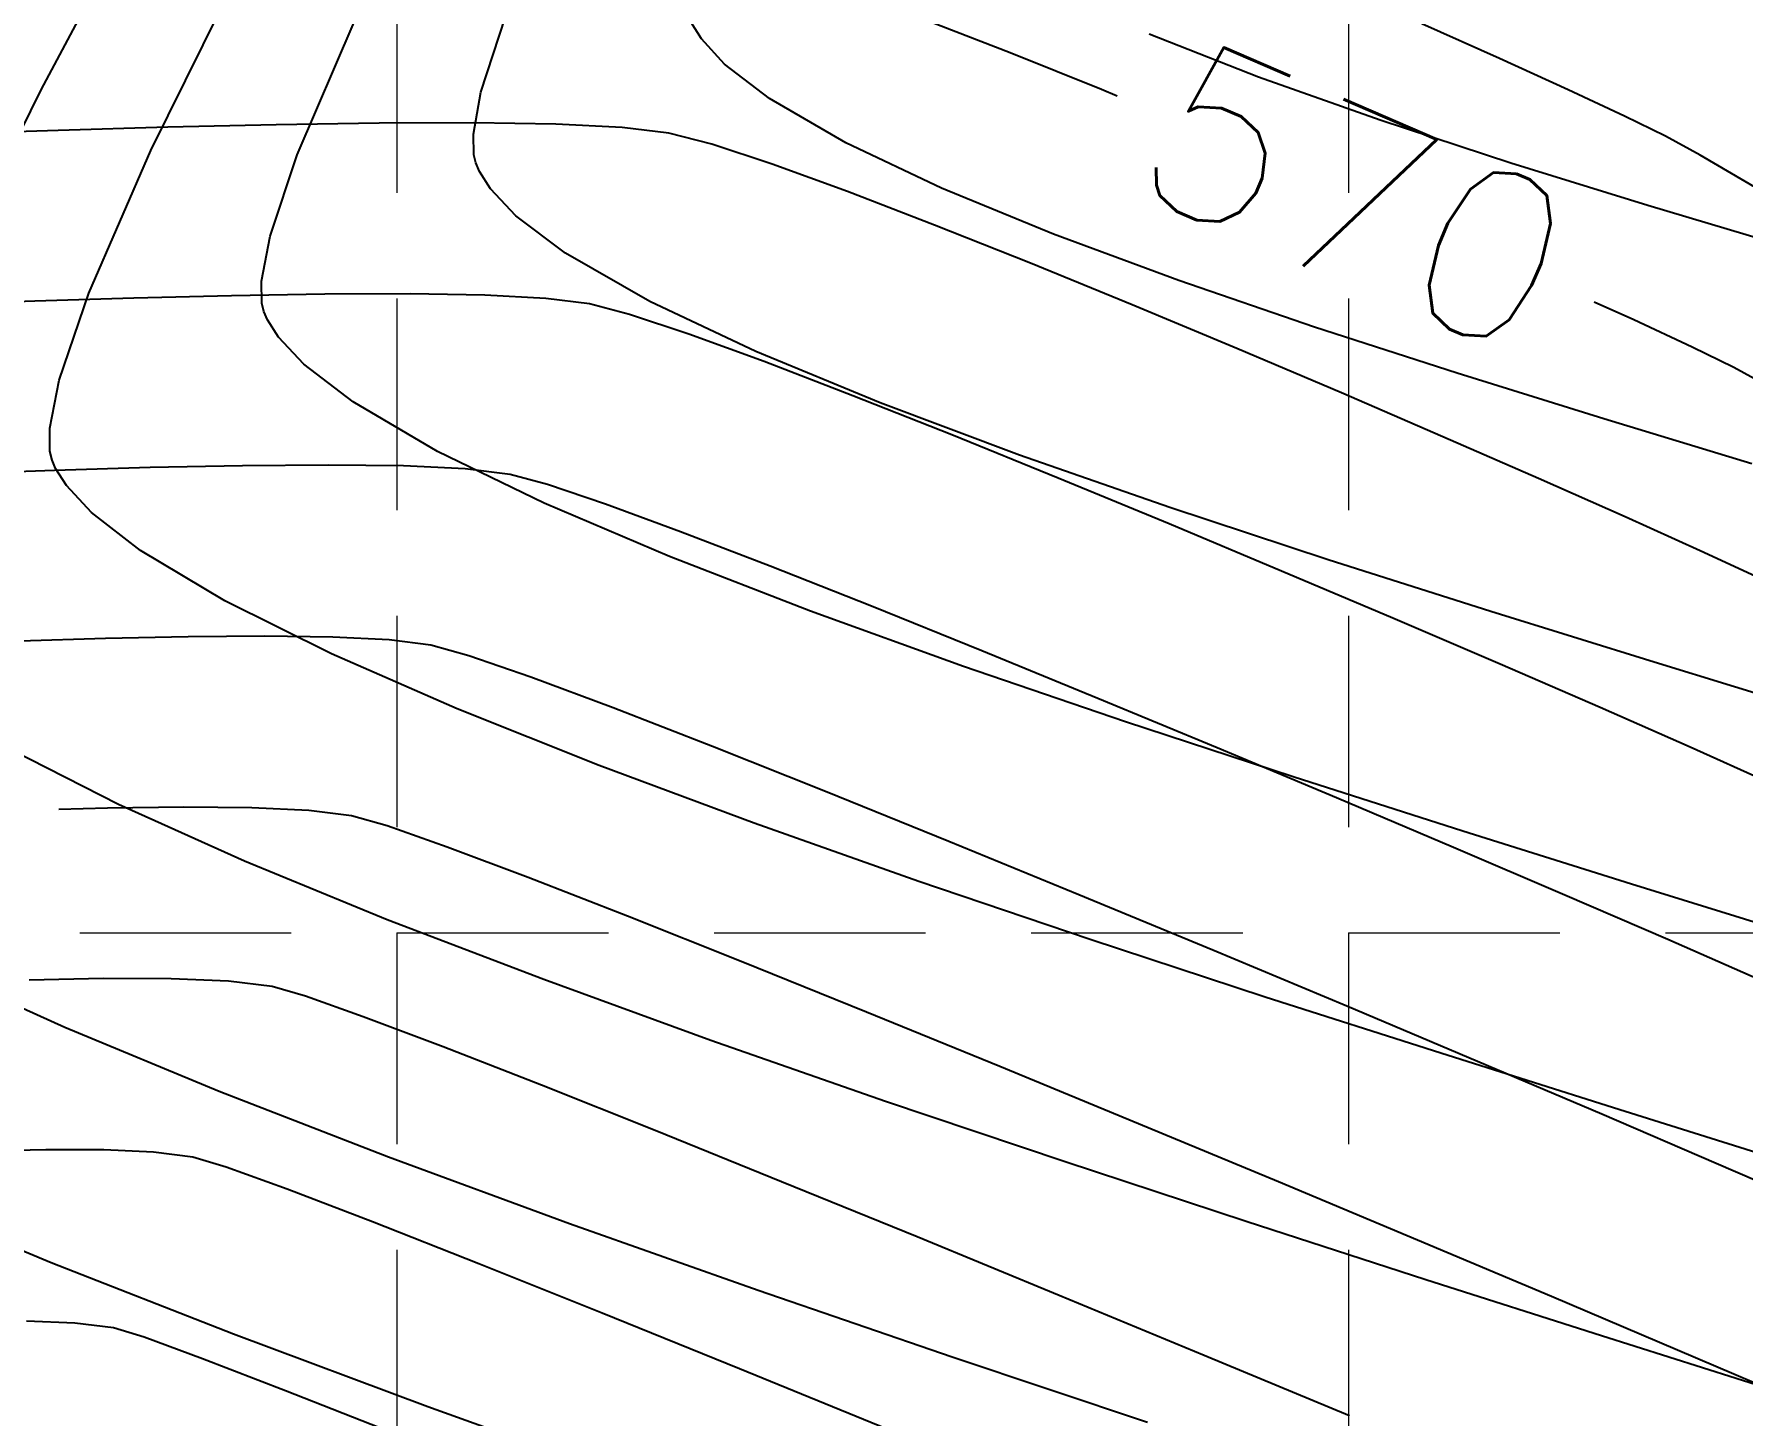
# Model space of a CAD drawing. Header units: inches. Extents: x 2547543 to 2548696, y 7125653 to 7126375.
# Drawn here: x 2547806.72 to 2547839.05, y 7125807.24 to 7125833.38 of the extents above; entities that cross this region are included whole.
import ezdxf

# ---------------------------------------------------------------- set-up
doc = ezdxf.new("R2010")
doc.units = ezdxf.units.IN
doc.header["$MEASUREMENT"] = 0
doc.linetypes.add('HIDDEN', pattern=[0.375, 0.25, -0.125])
for name, color, linetype in [('CONT-MJR', 6, 'Continuous'), ('CONT-MNR', 14, 'Continuous'), ('GRID', 254, 'HIDDEN'), ('V-TOPO-MAJR-E', 6, 'Continuous'), ('V-TOPO-MINR-E', 14, 'Continuous')]:
    doc.layers.add(name, color=color, linetype=linetype)
doc.styles.add('L100', font='simplex', dxfattribs={"height": 4})

msp = doc.modelspace()

# ---------------------------------------------------------------- linework, layer by layer
at = {"layer": 'CONT-MJR', "color": 35, "elevation": 575}
for points in [[(2547808.929071553, 7125831.179712984), (2547810.571085773, 7125834.508524098)], [(2547807.019429422, 7125825.488037045), (2547807.016713504, 7125825.925832539)], [(2547807.058866868, 7125825.321332035), (2547807.019429422, 7125825.488037045)], [(2547807.330099118, 7125824.837896622), (2547807.125823554, 7125825.163320739)], [(2547807.805284937, 7125824.327492005), (2547807.330099118, 7125824.837896622)], [(2547808.73393556, 7125823.608843799), (2547807.805284937, 7125824.327492005)], [(2547812.342281344, 7125821.654348405), (2547810.326169679, 7125822.656699616)], [(2547814.722828825, 7125820.612084929), (2547812.342281344, 7125821.654348405)], [(2547833.330529041, 7125814.096853154), (2547830.011642965, 7125815.162400226)], [(2547839.753890609, 7125812.072506973), (2547836.597758831, 7125813.063457148)]]:
    msp.add_lwpolyline(points, dxfattribs=at)
at = {"layer": 'CONT-MJR', "color": 35, "extrusion": (0.9171369714278401, -0.3985721711812922, 0), "elevation": -503468.23978406}
msp.add_lwpolyline([(7550846.020316722, 575), (7550848.963683171, 575)], dxfattribs=at)
at = {"layer": 'CONT-MJR', "color": 35, "extrusion": (0.9467583074937832, -0.3219451928380159, 0), "elevation": 118031.9346191538}
msp.add_lwpolyline([(7566690.030790467, 575.0000000000009), (7566691.770741967, 575.0000000000009)], dxfattribs=at)
at = {"layer": 'CONT-MJR', "color": 35, "extrusion": (0.9810713931279521, -0.1936463828373239, 0), "elevation": 1119690.164042393}
msp.add_lwpolyline([(7484317.581197933, 575.0000000000009), (7484318.505796005, 575.0000000000009)], dxfattribs=at)
at = {"layer": 'CONT-MJR', "color": 35, "extrusion": (0.9207459704858467, 0.3901626043511555, 0), "elevation": 5126113.64854938}
msp.add_lwpolyline([(5567015.741918471, 575), (5567015.91353073, 575)], dxfattribs=at)
at = {"layer": 'CONT-MJR', "color": 35, "extrusion": (0.5132283732682849, 0.8582520823583185, 0), "elevation": 7423360.682724738}
msp.add_lwpolyline([(1470510.852407077, 575.0000000000005), (1470512.707612736, 575.0000000000005)], dxfattribs=at)
at = {"layer": 'CONT-MJR', "color": 35, "extrusion": (-0.3706942362858276, -0.9287549640160568, 0), "elevation": -7562601.499038633}
msp.add_lwpolyline([(-275202.1669360031, 575), (-275205.0584861669, 575)], dxfattribs=at)
at = {"layer": 'CONT-MJR', "color": 35, "extrusion": (-0.3488921392927207, -0.9371628861301268, 0), "elevation": -7566967.072473571}
msp.add_lwpolyline([(-98419.38020980544, 575.0000000000009), (-98422.50783465058, 575.0000000000009)], dxfattribs=at)
at = {"layer": 'CONT-MJR', "color": 35, "extrusion": (0.3328313775195162, 0.9429863594657463, 0), "elevation": 7567544.150692724}
msp.add_lwpolyline([(-30867.16182252206, 575.0000000000005), (-30863.85614951281, 575.0000000000005)], dxfattribs=at)
at = {"layer": 'CONT-MJR', "color": 35, "extrusion": (-0.3208682152684856, -0.9471238506290595, 0), "elevation": -7566547.13160553}
msp.add_lwpolyline([(126659.4929475319, 575.0000000000009), (126656.0679746983, 575.0000000000009)], dxfattribs=at)
at = {"layer": 'CONT-MJR', "color": 35, "extrusion": (-0.3120161087814505, -0.9500768115583509, 0), "elevation": -7565035.755316796}
msp.add_lwpolyline([(197265.0949864462, 575), (197261.6098991451, 575)], dxfattribs=at)
at = {"layer": 'CONT-MJR', "color": 35, "extrusion": (-0.301566319861104, -0.953445202791136, 0), "elevation": -7562413.987733196}
msp.add_lwpolyline([(280317.3600638947, 575), (280313.9333018945, 575)], dxfattribs=at)
at = {"layer": 'CONT-MNR', "color": 35}
for points, elevation in [([(2547806.855284239, 7125832.323683238), (2547809.063781944, 7125836.481596674)], 576), ([(2547819.782849208, 7125832.811944412), (2547819.342965128, 7125833.289084)], 572), ([(2547815.039682793, 7125831.095521928), (2547815.030227262, 7125831.486923438)], 573), ([(2547834.65661048, 7125830.941271177), (2547832.1816466, 7125831.751372342)], 571), ([(2547823.883989102, 7125830.465464046), (2547822.073938195, 7125831.322003271)], 572), ([(2547811.183867793, 7125829.558578098), (2547811.695901347, 7125831.095925748)], 574), ([(2547816.770953215, 7125829.238519967), (2547815.834639905, 7125829.943464183)], 573), ([(2547811.820803034, 7125827.134507566), (2547811.341889699, 7125827.645032817)], 574), ([(2547822.727799525, 7125826.402302536), (2547820.374661582, 7125827.373605074)], 573), ([(2547836.418759114, 7125826.098845722), (2547833.6413443, 7125826.964163585)], 572), ([(2547831.201085744, 7125823.434665531), (2547828.206950162, 7125824.424361849)], 573), ([(2547821.40495435, 7125822.46301373), (2547818.739485841, 7125823.495671552)], 574), ([(2547834.277010097, 7125822.455779782), (2547831.201085744, 7125823.434665531)], 573), ([(2547837.368784664, 7125821.496175519), (2547834.277010097, 7125822.455779782)], 573), ([(2547827.365725799, 7125820.36894111), (2547824.301255841, 7125821.417580064)], 574), ([(2547840.410470893, 7125820.564323656), (2547837.368784664, 7125821.496175519)], 573), ([(2547808.314109279, 7125818.807018057), (2547806.299469871, 7125819.831663579)], 576), ([(2547810.700184611, 7125817.734714543), (2547808.314109279, 7125818.807018057)], 576), ([(2547840.052000009, 7125816.333743455), (2547836.94150133, 7125817.299498035)], 574), ([(2547816.360374853, 7125815.490870223), (2547813.401128818, 7125816.625687207)], 576), ([(2547822.827504212, 7125813.187604004), (2547819.521355668, 7125814.341197765)], 576), ([(2547813.425592613, 7125812.134630904), (2547810.223007402, 7125813.377203597)], 577), ([(2547824.084950885, 7125808.349121543), (2547820.418745827, 7125809.607288714)], 577), ([(2547827.781332944, 7125807.112358535), (2547824.084950885, 7125808.349121543)], 577)]:
    msp.add_lwpolyline(points, dxfattribs=dict(at, elevation=elevation))
at = {"layer": 'CONT-MNR', "color": 35, "extrusion": (0.9509450868592382, -0.3093597287597015, 0), "elevation": 218386.7781908638}
msp.add_lwpolyline([(7564466.609942182, 573.0000000000009), (7564468.110248971, 573.0000000000009)], dxfattribs=at)
at = {"layer": 'CONT-MNR', "color": 35, "extrusion": (0.9187011585724296, -0.3949533912218955, 0), "elevation": -473693.5997613566}
msp.add_lwpolyline([(7552776.153109476, 574.0000000000009), (7552778.883965023, 574.0000000000009)], dxfattribs=at)
at = {"layer": 'CONT-MNR', "color": 35, "extrusion": (0.8508250260183722, 0.5254491175183723, 0), "elevation": 5912011.272100644}
msp.add_lwpolyline([(4724087.868230211, 572), (4724088.234462239, 572)], dxfattribs=at)
at = {"layer": 'CONT-MNR', "color": 35, "extrusion": (-0.3666479863540423, -0.9303597444550823, 0), "elevation": -7563744.460036291}
msp.add_lwpolyline([(-242273.8042014916, 571), (-242276.0251206765, 571)], dxfattribs=at)
at = {"layer": 'CONT-MNR', "color": 35, "extrusion": (-0.6092258053508016, -0.7929967957656999, 0), "elevation": -7202960.146129019}
msp.add_lwpolyline([(-2320827.238741773, 572), (-2320828.309664119, 572)], dxfattribs=at)
at = {"layer": 'CONT-MNR', "color": 35, "extrusion": (-0.3335690965193797, -0.942725653542559, 0), "elevation": -7567582.473761667}
msp.add_lwpolyline([(24949.49930517515, 571.0000000000009), (24947.05888912827, 571.0000000000009)], dxfattribs=at)
at = {"layer": 'CONT-MNR', "color": 35, "extrusion": (0.8959149764854911, -0.4442255675993919, 0), "elevation": -882858.5897647273}
msp.add_lwpolyline([(7515936.858892402, 576), (7515940.845134484, 576)], dxfattribs=at)
at = {"layer": 'CONT-MNR', "color": 35, "extrusion": (0.9844188393099406, -0.1758395541727445, 0), "elevation": 1255114.08306202}
msp.add_lwpolyline([(7462809.420505178, 573), (7462810.229150821, 573)], dxfattribs=at)
at = {"layer": 'CONT-MNR', "color": 35, "extrusion": (-0.5022717709553716, -0.8647098172805457, 0), "elevation": -7441475.405577565}
msp.add_lwpolyline([(-1375977.157613403, 572), (-1375978.825052547, 572)], dxfattribs=at)
at = {"layer": 'CONT-MNR', "color": 35, "extrusion": (0.9713238269932931, 0.2377604321898477, 0), "elevation": 4168994.135798909}
msp.add_lwpolyline([(6315719.768596852, 573), (6315719.925235394, 573)], dxfattribs=at)
at = {"layer": 'CONT-MNR', "color": 35, "extrusion": (0.9206206469642126, 0.3904582236081022, 0), "elevation": 5127910.456346015}
msp.add_lwpolyline([(5565371.568965702, 573.0000000000009), (5565371.744229496, 573.0000000000009)], dxfattribs=at)
at = {"layer": 'CONT-MNR', "color": 35, "extrusion": (-0.2960313358866148, -0.9551782284857557, 0), "elevation": -7560677.471987008}
msp.add_lwpolyline([(324169.6516452366, 571.0000000000009), (324166.9409291316, 571.0000000000009)], dxfattribs=at)
at = {"layer": 'CONT-MNR', "color": 35, "extrusion": (0.845588475389602, 0.5338353025871261, 0), "elevation": 5958423.156044459}
msp.add_lwpolyline([(4665406.328403725, 573), (4665406.717797249, 573)], dxfattribs=at)
at = {"layer": 'CONT-MNR', "color": 35, "extrusion": (-0.3795806943351758, -0.9251586331478651, 0), "elevation": -7559628.332400461}
msp.add_lwpolyline([(-347684.1222747164, 572), (-347686.4137827489, 572)], dxfattribs=at)
at = {"layer": 'CONT-MNR', "color": 35, "extrusion": (0.7267205753552407, 0.6869331884218056, 0), "elevation": 6746519.272464131}
msp.add_lwpolyline([(3428307.98159714, 573), (3428308.682406875, 573)], dxfattribs=at)
at = {"layer": 'CONT-MNR', "color": 35, "extrusion": (-0.2867140753971263, -0.9580161997425571, 0), "elevation": -7557161.509797615}
msp.add_lwpolyline([(397796.3153689033, 571.0000000000009), (397793.5561230828, 571.0000000000009)], dxfattribs=at)
at = {"layer": 'CONT-MNR', "color": 35, "extrusion": (0.9827067626669925, -0.1851686220949958, 0), "elevation": 1184271.239739779}
msp.add_lwpolyline([(7474374.716244904, 574.0000000000009), (7474375.583102067, 574.0000000000009)], dxfattribs=at)
at = {"layer": 'CONT-MNR', "color": 35, "extrusion": (-0.3469354315667618, -0.9378890159947418, 0), "elevation": -7567168.421866019}
msp.add_lwpolyline([(-82622.21343442285, 572.0000000000009), (-82624.74222360365, 572.0000000000009)], dxfattribs=at)
at = {"layer": 'CONT-MNR', "color": 35, "extrusion": (-0.4980301905858494, -0.867159690751953, 0), "elevation": -7448121.550841855}
msp.add_lwpolyline([(-1339512.24992765, 573.0000000000009), (-1339514.090549889, 573.0000000000009)], dxfattribs=at)
at = {"layer": 'CONT-MNR', "color": 35, "extrusion": (0.9998896720325781, 0.01485408235414103, 0), "elevation": 2653377.574992464}
msp.add_lwpolyline([(7087196.718888276, 574.0000000000009), (7087197.133750621, 574.0000000000009)], dxfattribs=at)
at = {"layer": 'CONT-MNR', "color": 35, "extrusion": (-0.3241878348532254, -0.9459927313321059, 0), "elevation": -7566957.13695593}
msp.add_lwpolyline([(100122.8520299923, 572), (100120.1403850792, 572)], dxfattribs=at)
at = {"layer": 'CONT-MNR', "color": 35, "extrusion": (0.9722618108006571, 0.2338952142704663, 0), "elevation": 4143836.500321937}
msp.add_lwpolyline([(6332249.747770168, 574.0000000000009), (6332249.91186334, 574.0000000000009)], dxfattribs=at)
at = {"layer": 'CONT-MNR', "color": 35, "extrusion": (-0.4270794051541, -0.9042141238076411, 0), "elevation": -7531395.365078782}
msp.add_lwpolyline([(-739518.9482561797, 573), (-739521.1685211621, 573)], dxfattribs=at)
at = {"layer": 'CONT-MNR', "color": 35, "extrusion": (0.9206631362651773, 0.390358027357409, 0), "elevation": 5127299.941413797}
msp.add_lwpolyline([(5565928.600776754, 574), (5565928.774276025, 574)], dxfattribs=at)
at = {"layer": 'CONT-MNR', "color": 35, "extrusion": (0.8462227033448916, 0.5328293688824441, 0), "elevation": 5952866.048214588}
msp.add_lwpolyline([(4672488.424018812, 574), (4672488.811134882, 574)], dxfattribs=at)
at = {"layer": 'CONT-MNR', "color": 35, "extrusion": (-0.308270503810616, -0.9512987419734922, 0), "elevation": -7564212.186772455}
msp.add_lwpolyline([(227068.6694585928, 572.0000000000005), (227065.8307848247, 572.0000000000005)], dxfattribs=at)
at = {"layer": 'CONT-MNR', "color": 35, "extrusion": (-0.6069392080645678, -0.7947482605919658, 0), "elevation": -7209605.609244662}
msp.add_lwpolyline([(-2300073.689809519, 574.0000000000005), (-2300074.864924171, 574.0000000000005)], dxfattribs=at)
at = {"layer": 'CONT-MNR', "color": 35, "extrusion": (0.5060188628094693, 0.862522411581874, 0), "elevation": 7435426.302196641}
msp.add_lwpolyline([(1408255.129287188, 574.0000000000009), (1408256.980812959, 574.0000000000009)], dxfattribs=at)
at = {"layer": 'CONT-MNR', "color": 35, "extrusion": (-0.3506950171891086, -0.9364897249402852, 0), "elevation": -7566771.942784982}
msp.add_lwpolyline([(-112979.1958004516, 573), (-112982.0070885075, 573)], dxfattribs=at)
at = {"layer": 'CONT-MNR', "color": 35, "extrusion": (-0.2907833899560058, -0.9567889109546021, 0), "elevation": -7558779.903666629}
msp.add_lwpolyline([(365672.6855780545, 572.0000000000005), (365669.7631356672, 572.0000000000005)], dxfattribs=at)
at = {"layer": 'CONT-MNR', "color": 35, "extrusion": (-0.4366465689322079, -0.8996331329157075, 0), "elevation": -7523123.100069658}
msp.add_lwpolyline([(-819366.8005492268, 574.0000000000005), (-819369.0412503812, 574.0000000000005)], dxfattribs=at)
at = {"layer": 'CONT-MNR', "color": 35, "extrusion": (0.3291068065019475, 0.9442927035162826, 0), "elevation": 7567371.615167963}
msp.add_lwpolyline([(-60738.26564070489, 573.0000000000009), (-60735.25131236343, 573.0000000000009)], dxfattribs=at)
at = {"layer": 'CONT-MNR', "color": 35, "extrusion": (0.3918710850968212, 0.9200201370975746, 0), "elevation": 7554317.60349319}
msp.add_lwpolyline([(448359.6394557012, 574), (448362.2176286294, 574)], dxfattribs=at)
at = {"layer": 'CONT-MNR', "color": 35, "extrusion": (-0.3395143202680831, -0.9406008857814784, 0), "elevation": -7567576.773099823}
msp.add_lwpolyline([(-22832.62036462361, 574.0000000000009), (-22835.6995680714, 574.0000000000009)], dxfattribs=at)
at = {"layer": 'CONT-MNR', "color": 35, "extrusion": (0.3123455474752733, 0.949968556833526, 0), "elevation": 7565107.825558038}
msp.add_lwpolyline([(-194640.9582572249, 574.0000000000005), (-194637.6213321369, 574.0000000000005)], dxfattribs=at)
at = {"layer": 'CONT-MNR', "color": 35, "extrusion": (-0.3043016894883516, -0.9525757092087405, 0), "elevation": -7563191.535336998}
msp.add_lwpolyline([(258605.9921584972, 574), (258602.6193941939, 574)], dxfattribs=at)
at = {"layer": 'CONT-MNR', "color": 35, "extrusion": (-0.2990978385749448, -0.9542224494109308, 0), "elevation": -7561667.359826249}
msp.add_lwpolyline([(299886.6546592419, 574), (299883.3084916123, 574)], dxfattribs=at)
at = {"layer": 'CONT-MNR', "color": 35, "extrusion": (-0.3798341481517232, -0.9250546037385333, 0), "elevation": -7559516.007855844}
msp.add_lwpolyline([(-349761.971722343, 576.0000000000009), (-349764.8914896697, 576.0000000000009)], dxfattribs=at)
at = {"layer": 'CONT-MNR', "color": 35, "extrusion": (-0.4113920711041232, -0.9114584816834281, 0), "elevation": -7543031.866757602}
msp.add_lwpolyline([(-609283.0489865406, 577), (-609285.8824649714, 577)], dxfattribs=at)
at = {"layer": 'CONT-MNR', "color": 35, "extrusion": (-0.3418021145687474, -0.939771948121635, 0), "elevation": -7567490.525319411}
msp.add_lwpolyline([(-41249.09479895467, 576.0000000000009), (-41252.45836052904, 576.0000000000009)], dxfattribs=at)
at = {"layer": 'CONT-MNR', "color": 35, "extrusion": (-0.38261420261331, -0.9239082053746362, 0), "elevation": -7558425.826052769}
msp.add_lwpolyline([(-372494.6325160917, 577), (-372497.7969888141, 577)], dxfattribs=at)
at = {"layer": 'CONT-MNR', "color": 35, "extrusion": (-0.3199923579219428, -0.9474201237421312, 0), "elevation": -7566422.64610352}
msp.add_lwpolyline([(133656.4376452407, 576), (133652.8544943868, 576)], dxfattribs=at)
at = {"layer": 'CONT-MNR', "color": 35, "extrusion": (0.3460260508723307, 0.938224904869669, 0), "elevation": 7567224.23015053}
msp.add_lwpolyline([(75290.97890976071, 577.0000000000005), (75294.62335216999, 577.0000000000005)], dxfattribs=at)
at = {"layer": 'CONT-MNR', "color": 35, "extrusion": (-0.3128263820366509, -0.9498103256449991, 0), "elevation": -7565197.114334869}
msp.add_lwpolyline([(190813.26183913, 576), (190809.6539789424, 576)], dxfattribs=at)
at = {"layer": 'CONT-MNR', "color": 35, "extrusion": (-0.3849636327404503, -0.9229317425829906, 0), "elevation": -7557449.416984993}
msp.add_lwpolyline([(-391725.7595146052, 578.0000000000005), (-391729.1686215294, 578.0000000000005)], dxfattribs=at)
at = {"layer": 'CONT-MNR', "color": 35, "extrusion": (-0.3339720108690907, -0.9425829915482541, 0), "elevation": -7567567.645423361}
msp.add_lwpolyline([(21711.22861267067, 577), (21707.43706687167, 577)], dxfattribs=at)
at = {"layer": 'CONT-MNR', "color": 35, "extrusion": (-0.3075733972043761, -0.951524358769737, 0), "elevation": -7564027.279777713}
msp.add_lwpolyline([(232615.6784720812, 576), (232612.102894207, 576)], dxfattribs=at)
at = {"layer": 'CONT-MNR', "color": 35, "extrusion": (0.364841380746402, 0.9310696896017284, 0), "elevation": 7564171.266928266}
msp.add_lwpolyline([(227600.7926305258, 578), (227604.4936526059, 578)], dxfattribs=at)
at = {"layer": 'CONT-MNR', "color": 35, "extrusion": (0.3040391536634277, 0.9526595367914116, 0), "elevation": 7563111.679958737}
msp.add_lwpolyline([(-260695.7560458062, 576.0000000000009), (-260692.2698591342, 576.0000000000009)], dxfattribs=at)
at = {"layer": 'CONT-MNR', "color": 35, "extrusion": (0.3496473491441408, 0.9368813858949678, 0), "elevation": 7566872.790307531}
msp.add_lwpolyline([(104520.0026272791, 578.0000000000009), (104523.9280398851, 578.0000000000009)], dxfattribs=at)
at = {"layer": 'CONT-MNR', "color": 35, "extrusion": (0.302187029138373, 0.953248655609083, 0), "elevation": 7562590.717754863}
msp.add_lwpolyline([(-275397.9591617379, 576), (-275394.6195488796, 576)], dxfattribs=at)
at = {"layer": 'CONT-MNR', "color": 35, "extrusion": (-0.3378701503115921, -0.9411927334655863, 0), "elevation": -7567588.508727618}
msp.add_lwpolyline([(-9609.35790212825, 578), (-9613.439513073768, 578)], dxfattribs=at)
at = {"layer": 'GRID', "color": 252, "linetype": 'HIDDEN', "lineweight": 0, "ltscale": 16}
for p, q in [((2547813.583313598, 7126356.376313465), (2547813.583313598, 7125726.296813901)), ((2547831.583313598, 7126356.376313465), (2547831.583313598, 7125726.296813901)), ((2547561.583313602, 7125816.376313472), (2548677.583313586, 7125816.376313472))]:
    msp.add_line(p, q, dxfattribs=at)
at = {"layer": 'V-TOPO-MAJR-E', "color": 35}
for points, elevation in [([(2547825.187559882, 7125833.026737263), (2547823.600396973, 7125833.640306788)], 570), ([(2547826.91195516, 7125832.333386007), (2547825.187559882, 7125833.026737263)], 570), ([(2547808.110406836, 7125818.733247567), (2547807.187536639, 7125818.708278793)], 575), ([(2547811.915339463, 7125818.690221968), (2547810.837696101, 7125818.741078002)], 575), ([(2547812.722964067, 7125818.591335294), (2547811.915339463, 7125818.690221968)], 575), ([(2547816.067148485, 7125817.423377977), (2547814.531639041, 7125818.000547364)], 575), ([(2547824.98968067, 7125813.846502071), (2547822.46431506, 7125814.87863899)], 575), ([(2547837.811148416, 7125808.483653765), (2547835.42480557, 7125809.495992237)], 575), ([(2547839.986174314, 7125807.553742699), (2547837.811148416, 7125808.483653765)], 575)]:
    msp.add_lwpolyline(points, dxfattribs=dict(at, elevation=elevation))
at = {"layer": 'V-TOPO-MAJR-E', "color": 35, "extrusion": (-0.3822751810695275, -0.9240485300774305, 0), "elevation": -7558585.887345038}
msp.add_lwpolyline([(-369712.8082454917, 570), (-369713.1326323454, 570)], dxfattribs=at)
at = {"layer": 'V-TOPO-MAJR-E', "color": 35, "extrusion": (-0.4136189453129738, -0.9104500909320528, 0), "elevation": -7541544.369953344}
msp.add_lwpolyline([(-627699.0395251475, 570), (-627699.8594709635, 570)], dxfattribs=at)
at = {"layer": 'V-TOPO-MAJR-E', "color": 35, "extrusion": (0.4221519540917716, 0.9065250838539985, 0), "elevation": 7535316.160049283}
msp.add_lwpolyline([(698502.8511040234, 570.0000000000005), (698504.0703502763, 570.0000000000005)], dxfattribs=at)
at = {"layer": 'V-TOPO-MAJR-E', "color": 35, "extrusion": (-0.4365445799241119, -0.8996826272296697, 0), "elevation": -7523228.075012774}
msp.add_lwpolyline([(-818494.8116630437, 570.0000000000009), (-818495.6910332483, 570.0000000000009)], dxfattribs=at)
at = {"layer": 'V-TOPO-MAJR-E', "color": 35, "extrusion": (0.4818199238353705, 0.8762702556833012, 0), "elevation": 7471749.845386141}
msp.add_lwpolyline([(1200769.220329695, 570.0000000000009), (1200770.033500141, 570.0000000000009)], dxfattribs=at)
at = {"layer": 'V-TOPO-MAJR-E', "color": 35, "extrusion": (0.01340484056465119, -0.9999101510883048, 0), "elevation": -7091025.524680118}
msp.add_lwpolyline([(2643101.095902591, 575.0000000000005), (2643099.656632697, 575.0000000000005)], dxfattribs=at)
at = {"layer": 'V-TOPO-MAJR-E', "color": 35, "extrusion": (-0.008898269544236235, -0.9999604096158597, 0), "elevation": -7148207.734758279}
msp.add_lwpolyline([(2484302.513004838, 575.0000000000005), (2484301.22480515, 575.0000000000005)], dxfattribs=at)
at = {"layer": 'V-TOPO-MAJR-E', "color": 35, "extrusion": (-0.2751241939564075, -0.9614086945206172, 0), "elevation": -7551788.871043782}
msp.add_lwpolyline([(489004.9082405786, 575.0000000000009), (489004.2076471967, 575.0000000000009)], dxfattribs=at)
at = {"layer": 'V-TOPO-MAJR-E', "color": 35, "extrusion": (-0.3309030846653174, -0.9436647437299849, 0), "elevation": -7567462.905027525}
msp.add_lwpolyline([(46327.58992591966, 575.0000000000009), (46326.38704278413, 575.0000000000009)], dxfattribs=at)
at = {"layer": 'V-TOPO-MAJR-E', "color": 35, "extrusion": (0.362914051135216, 0.9318226180387692, 0), "elevation": 7564636.097594596}
msp.add_lwpolyline([(211944.6189010185, 575.0000000000009), (211946.6307964665, 575.0000000000009)], dxfattribs=at)
at = {"layer": 'V-TOPO-MAJR-E', "color": 35, "extrusion": (0.3698473887187305, 0.9290925191055714, 0), "elevation": 7562846.794934612}
msp.add_lwpolyline([(268303.789561315, 575.0000000000005), (268306.1066385484, 575.0000000000005)], dxfattribs=at)
at = {"layer": 'V-TOPO-MAJR-E', "color": 35, "extrusion": (0.3746822755204028, 0.9271532734186151, 0), "elevation": 7561346.509056782}
msp.add_lwpolyline([(307694.5957864095, 575.0000000000009), (307697.151628938, 575.0000000000009)], dxfattribs=at)
at = {"layer": 'V-TOPO-MAJR-E', "color": 35, "extrusion": (0.3812643381414161, 0.924466064526756, 0), "elevation": 7558967.891616798}
msp.add_lwpolyline([(361438.1246295027, 575), (361440.9585925383, 575)], dxfattribs=at)
at = {"layer": 'V-TOPO-MAJR-E', "color": 35, "extrusion": (-0.3837719990669377, -0.9234278817169029, 0), "elevation": -7557959.083038407}
msp.add_lwpolyline([(-381949.4844099497, 575), (-381952.3576921551, 575)], dxfattribs=at)
at = {"layer": 'V-TOPO-MAJR-E', "color": 35, "extrusion": (-0.386046594851626, -0.9224792824792678, 0), "elevation": -7556994.827503031}
msp.add_lwpolyline([(-400571.8493310716, 575.0000000000009), (-400574.6954268026, 575.0000000000009)], dxfattribs=at)
at = {"layer": 'V-TOPO-MAJR-E', "color": 35, "extrusion": (0.3882466635837035, 0.9215554938342685, 0), "elevation": 7556017.492089182}
msp.add_lwpolyline([(418600.0290369182, 575.0000000000005), (418602.7814365444, 575.0000000000005)], dxfattribs=at)
at = {"layer": 'V-TOPO-MINR-E', "color": 35}
for points, elevation in [([(2547834.441695702, 7125832.92017674), (2547832.969723118, 7125833.577617104)], 569), ([(2547807.174766676, 7125831.559217096), (2547805.142054921, 7125831.494434386)], 571), ([(2547811.296918346, 7125831.666938106), (2547809.24929797, 7125831.618856139)], 571), ([(2547815.036504501, 7125831.702777166), (2547813.248897342, 7125831.697049584)], 571), ([(2547816.591009363, 7125831.67770744), (2547815.036504501, 7125831.702777166)], 571), ([(2547817.843681468, 7125831.615426996), (2547816.591009363, 7125831.67770744)], 571), ([(2547819.537352714, 7125831.297516963), (2547818.725790357, 7125831.509522422)], 571), ([(2547820.683229233, 7125830.919602708), (2547819.537352714, 7125831.297516963)], 571), ([(2547806.729723944, 7125828.327898409), (2547804.885241971, 7125828.266343853)], 572), ([(2547810.455361727, 7125828.43062622), (2547808.606132695, 7125828.384720478)], 572), ([(2547812.218304546, 7125828.459431795), (2547810.455361727, 7125828.43062622)], 572), ([(2547815.248905563, 7125828.441007088), (2547813.835854656, 7125828.464953365)], 572), ([(2547816.398350771, 7125828.381409127), (2547815.248905563, 7125828.441007088)], 572), ([(2547817.983566504, 7125828.078149146), (2547817.225083784, 7125828.279975641)], 572), ([(2547831.450071204, 7125826.59131784), (2547829.471690167, 7125827.430952854)], 571), ([(2547824.077845767, 7125825.797292463), (2547822.205336929, 7125826.539759799)], 572), ([(2547835.180520054, 7125824.973469252), (2547833.371639587, 7125825.763684702)], 571), ([(2547808.916997403, 7125825.177924064), (2547807.104229938, 7125825.124903018)], 573), ([(2547810.664111863, 7125825.214820397), (2547808.916997403, 7125825.177924064)], 573), ([(2547813.70704928, 7125825.210092979), (2547812.281990197, 7125825.228055532)], 573), ([(2547814.875705993, 7125825.15339625), (2547813.70704928, 7125825.210092979)], 573), ([(2547816.434492069, 7125824.857719664), (2547815.724377212, 7125825.050428858)], 573), ([(2547828.190401778, 7125824.114189787), (2547826.091219589, 7125824.980639219)], 572), ([(2547836.820837348, 7125824.246087298), (2547835.180520054, 7125824.973469252)], 571), ([(2547818.949517009, 7125823.965457201), (2547817.527562609, 7125824.488213101)], 573), ([(2547838.236716208, 7125823.606954652), (2547836.820837348, 7125824.246087298)], 571), ([(2547839.372281373, 7125823.081487123), (2547838.236716208, 7125823.606954652)], 571), ([(2547832.425964782, 7125822.329461241), (2547830.320335715, 7125823.222333887)], 572), ([(2547834.45223236, 7125821.459961569), (2547832.425964782, 7125822.329461241)], 572), ([(2547808.070506066, 7125821.944839505), (2547806.451553481, 7125821.895437089)], 574), ([(2547809.632861179, 7125821.978982347), (2547808.070506066, 7125821.944839505)], 574), ([(2547811.083987007, 7125821.99076182), (2547809.632861179, 7125821.978982347)], 574), ([(2547813.434023551, 7125821.918815479), (2547812.369251736, 7125821.973074129)], 574), ([(2547814.945083718, 7125821.618501943), (2547814.223670639, 7125821.820882075)], 574), ([(2547829.100033017, 7125819.877118777), (2547826.844736697, 7125820.812900877)], 573), ([(2547819.552001655, 7125819.901590315), (2547817.672925623, 7125820.631413317)], 574), ([(2547821.689612546, 7125819.050838513), (2547819.552001655, 7125819.901590315)], 574), ([(2547839.504299988, 7125819.235597602), (2547838.046456581, 7125819.888640029)], 572), ([(2547826.485733321, 7125817.096319494), (2547824.022081901, 7125818.106600658)], 574), ([(2547839.361871756, 7125815.489751782), (2547837.625029139, 7125816.249859273)], 573), ([(2547831.551876777, 7125814.987398219), (2547829.016890412, 7125816.047437766)], 574), ([(2547808.034382226, 7125815.511705399), (2547806.623550335, 7125815.483942816)], 576), ([(2547809.314010684, 7125815.507720532), (2547808.034382226, 7125815.511705399)], 576), ([(2547810.398085757, 7125815.461308231), (2547809.314010684, 7125815.507720532)], 576), ([(2547811.222257494, 7125815.361788511), (2547810.398085757, 7125815.461308231)], 576), ([(2547812.947172554, 7125814.789212605), (2547811.850103445, 7125815.178497659)], 576), ([(2547834.02701602, 7125813.9436436), (2547831.551876777, 7125814.987398219)], 574), ([(2547816.315301683, 7125813.491962085), (2547814.45504518, 7125814.218758897)], 576), ([(2547808.03612566, 7125812.268427423), (2547806.940488568, 7125812.272972537)], 577), ([(2547808.979775793, 7125812.224789899), (2547808.03612566, 7125812.268427423)], 577), ([(2547810.352342164, 7125811.942293889), (2547809.721550921, 7125812.13224173)], 577), ([(2547823.426178049, 7125810.621768508), (2547820.859287758, 7125811.668641341)], 576), ([(2547826.111773656, 7125809.517854767), (2547823.426178049, 7125810.621768508)], 576), ([(2547807.486731939, 7125808.993116557), (2547806.573750386, 7125809.03046712)], 578), ([(2547822.860509894, 7125806.986407154), (2547820.064348787, 7125808.128415717)], 577)]:
    msp.add_lwpolyline(points, dxfattribs=dict(at, elevation=elevation))
at = {"layer": 'V-TOPO-MINR-E', "color": 35, "extrusion": (-0.4148166859737338, -0.90990500440308, 0), "elevation": -7540715.274122981}
msp.add_lwpolyline([(-637625.6620396948, 569.0000000000009), (-637627.0878608022, 569.0000000000009)], dxfattribs=at)
at = {"layer": 'V-TOPO-MINR-E', "color": 35, "extrusion": (-0.4235858347137157, -0.9058559712392941, 0), "elevation": -7534204.89326524}
msp.add_lwpolyline([(-710428.2403263021, 569), (-710429.4170297552, 569)], dxfattribs=at)
at = {"layer": 'V-TOPO-MINR-E', "color": 35, "extrusion": (-0.4375231549465806, -0.8992071445921626, 0), "elevation": -7522336.490161155}
msp.add_lwpolyline([(-826682.5008848053, 569.0000000000005), (-826683.3657120629, 569.0000000000005)], dxfattribs=at)
at = {"layer": 'V-TOPO-MINR-E', "color": 35, "extrusion": (0.02873632855911639, -0.9995870264368893, 0), "elevation": -7049674.155088592}
msp.add_lwpolyline([(2751527.310090553, 571), (2751525.234702176, 571)], dxfattribs=at)
at = {"layer": 'V-TOPO-MINR-E', "color": 35, "extrusion": (0.01542429328948856, -0.9998810385123421, 0), "elevation": -7085685.778712266}
msp.add_lwpolyline([(2657421.075269806, 571), (2657419.123058571, 571)], dxfattribs=at)
at = {"layer": 'V-TOPO-MINR-E', "color": 35, "extrusion": (-0.119202371739282, -0.9928699786838808, 0), "elevation": -7378730.213840419}
msp.add_lwpolyline([(1680236.707416282, 571), (1680235.818972773, 571)], dxfattribs=at)
at = {"layer": 'V-TOPO-MINR-E', "color": 35, "extrusion": (-0.4830239094003598, -0.8756071624579103, 0), "elevation": -7470095.527440312}
msp.add_lwpolyline([(-1211041.381039558, 569.0000000000009), (-1211042.12948826, 569.0000000000009)], dxfattribs=at)
at = {"layer": 'V-TOPO-MINR-E', "color": 35, "extrusion": (-0.3420194576892056, -0.9396928703368892, 0), "elevation": -7567496.758744225}
msp.add_lwpolyline([(-43002.38005571021, 571), (-43003.89578011958, 571)], dxfattribs=at)
at = {"layer": 'V-TOPO-MINR-E', "color": 35, "extrusion": (0.5046445215060352, 0.8633272304948715, 0), "elevation": 7437676.628721785}
msp.add_lwpolyline([(1396392.208151072, 569.0000000000009), (1396393.491190685, 569.0000000000009)], dxfattribs=at)
at = {"layer": 'V-TOPO-MINR-E', "color": 35, "extrusion": (-0.3590133377375112, -0.9333324291626064, 0), "elevation": -7565470.716939539}
msp.add_lwpolyline([(-180301.3952607773, 571), (-180303.1597757693, 571)], dxfattribs=at)
at = {"layer": 'V-TOPO-MINR-E', "color": 35, "extrusion": (0.3703832234604894, 0.9288790382924019, 0), "elevation": 7562705.07663948}
msp.add_lwpolyline([(272665.7680220394, 571.0000000000009), (272667.72044789, 571.0000000000009)], dxfattribs=at)
at = {"layer": 'V-TOPO-MINR-E', "color": 35, "extrusion": (-0.3786924772805007, -0.9255225592340564, 0), "elevation": -7559957.910011592}
msp.add_lwpolyline([(-340425.7341578156, 571), (-340427.8133946205, 571)], dxfattribs=at)
at = {"layer": 'V-TOPO-MINR-E', "color": 35, "extrusion": (0.03026847608704228, -0.9995418047062204, 0), "elevation": -7045445.079821231}
msp.add_lwpolyline([(2762329.178283192, 572), (2762327.301014286, 572)], dxfattribs=at)
at = {"layer": 'V-TOPO-MINR-E', "color": 35, "extrusion": (0.003413518503270313, -0.9999941739287423, 0), "elevation": -7117089.939697385}
msp.add_lwpolyline([(2572123.139425946, 572.0000000000005), (2572121.521866411, 572.0000000000005)], dxfattribs=at)
at = {"layer": 'V-TOPO-MINR-E', "color": 35, "extrusion": (-0.1217787878162409, -0.992557266276363, 0), "elevation": -7383062.730775462}
msp.add_lwpolyline([(1661079.769778866, 572), (1661078.93684656, 572)], dxfattribs=at)
at = {"layer": 'V-TOPO-MINR-E', "color": 35, "extrusion": (-0.3852132143638521, -0.9228276000854488, 0), "elevation": -7557367.807170007}
msp.add_lwpolyline([(-393755.5328926458, 571), (-393757.6777336029, 571)], dxfattribs=at)
at = {"layer": 'V-TOPO-MINR-E', "color": 35, "extrusion": (-0.316517438399577, -0.9485866914462642, 0), "elevation": -7565894.502133235}
msp.add_lwpolyline([(161378.5619220831, 572), (161377.3816670929, 572)], dxfattribs=at)
at = {"layer": 'V-TOPO-MINR-E', "color": 35, "extrusion": (-0.3432108290471299, -0.939258391937374, 0), "elevation": -7567432.577675622}
msp.add_lwpolyline([(-52599.24256913969, 572.0000000000005), (-52600.76037193742, 572.0000000000005)], dxfattribs=at)
at = {"layer": 'V-TOPO-MINR-E', "color": 35, "extrusion": (-0.3585184646697404, -0.9335226352321898, 0), "elevation": -7565561.674912912}
msp.add_lwpolyline([(-176290.6913083526, 572), (-176292.4872875516, 572)], dxfattribs=at)
at = {"layer": 'V-TOPO-MINR-E', "color": 35, "extrusion": (-0.3955757608300398, -0.9184333494836384, 0), "elevation": -7552457.148432245}
msp.add_lwpolyline([(-478788.8105707378, 571.0000000000005), (-478790.9027948314, 571.0000000000005)], dxfattribs=at)
at = {"layer": 'V-TOPO-MINR-E', "color": 35, "extrusion": (-0.3758713673222401, -0.9266718487292628, 0), "elevation": -7560956.285136095}
msp.add_lwpolyline([(-317394.86458073, 572), (-317397.0372741437, 572)], dxfattribs=at)
at = {"layer": 'V-TOPO-MINR-E', "color": 35, "extrusion": (0.03392800034309674, -0.9994242796694099, 0), "elevation": -7035280.642199924}
msp.add_lwpolyline([(2788105.277164168, 573.0000000000009), (2788103.461281378, 573.0000000000009)], dxfattribs=at)
at = {"layer": 'V-TOPO-MINR-E', "color": 35, "extrusion": (0.008180276537283168, -0.9999665409781338, 0), "elevation": -7104744.995881645}
msp.add_lwpolyline([(2606018.255605186, 573), (2606016.637672719, 573)], dxfattribs=at)
at = {"layer": 'V-TOPO-MINR-E', "color": 35, "extrusion": (-0.1204445173296732, -0.9927200603620449, 0), "elevation": -7380819.909358671}
msp.add_lwpolyline([(1671001.220920514, 573), (1671000.366025712, 573)], dxfattribs=at)
at = {"layer": 'V-TOPO-MINR-E', "color": 35, "extrusion": (-0.3202417442013654, -0.947335856637374, 0), "elevation": -7566466.574722402}
msp.add_lwpolyline([(131652.4370510746, 573.0000000000005), (131651.2832147316, 573.0000000000005)], dxfattribs=at)
at = {"layer": 'V-TOPO-MINR-E', "color": 35, "extrusion": (0.3862322908182241, 0.9224015489629811, 0), "elevation": 7556924.719156551}
msp.add_lwpolyline([(402100.3931552041, 572), (402102.7022731151, 572)], dxfattribs=at)
at = {"layer": 'V-TOPO-MINR-E', "color": 35, "extrusion": (-0.3589094649020181, -0.9333723779948424, 0), "elevation": -7565483.5956498}
msp.add_lwpolyline([(-179460.0169292209, 573.0000000000005), (-179461.8348172079, 573.0000000000005)], dxfattribs=at)
at = {"layer": 'V-TOPO-MINR-E', "color": 35, "extrusion": (0.3678796684875724, 0.9298734051006481, 0), "elevation": 7563405.002925435}
msp.add_lwpolyline([(252292.7960263328, 573), (252294.8581421357, 573)], dxfattribs=at)
at = {"layer": 'V-TOPO-MINR-E', "color": 35, "extrusion": (-0.3742831133580977, -0.9273144833630981, 0), "elevation": -7561485.422020194}
msp.add_lwpolyline([(-304440.0389138893, 573.0000000000009), (-304442.2864524145, 573.0000000000009)], dxfattribs=at)
at = {"layer": 'V-TOPO-MINR-E', "color": 35, "extrusion": (-0.0137606022197716, -0.9999053184309749, 0), "elevation": -7160206.721613011}
msp.add_lwpolyline([(2449515.536718653, 574), (2449514.251332221, 574)], dxfattribs=at)
at = {"layer": 'V-TOPO-MINR-E', "color": 35, "extrusion": (-0.1230787872636371, -0.9923969025171897, 0), "elevation": -7385225.387755201}
msp.add_lwpolyline([(1651405.435789053, 574), (1651404.640092205, 574)], dxfattribs=at)
at = {"layer": 'V-TOPO-MINR-E', "color": 35, "extrusion": (-0.3273259656285597, -0.9449114838043462, 0), "elevation": -7567236.666006167}
msp.add_lwpolyline([(74994.39729024284, 574.0000000000009), (74993.15804493055, 574.0000000000009)], dxfattribs=at)
at = {"layer": 'V-TOPO-MINR-E', "color": 35, "extrusion": (0.3792078024224912, 0.92531153812211, 0), "elevation": 7559760.035513487}
msp.add_lwpolyline([(344633.274344475, 573), (344635.6484330879, 573)], dxfattribs=at)
at = {"layer": 'V-TOPO-MINR-E', "color": 35, "extrusion": (-0.3983973330031388, -0.9172129333235474, 0), "elevation": -7550946.05433412}
msp.add_lwpolyline([(-501999.4909437611, 572), (-502001.5535503854, 572)], dxfattribs=at)
at = {"layer": 'V-TOPO-MINR-E', "color": 35, "extrusion": (-0.3498713721768437, -0.9367977492132935, 0), "elevation": -7566861.194088551}
msp.add_lwpolyline([(-106330.7807960659, 574.0000000000009), (-106332.442696705, 574.0000000000009)], dxfattribs=at)
at = {"layer": 'V-TOPO-MINR-E', "color": 35, "extrusion": (0.4029816724735679, 0.9152080482876045, 0), "elevation": 7548339.749884099}
msp.add_lwpolyline([(539772.9306191411, 572), (539774.7907150523, 572)], dxfattribs=at)
at = {"layer": 'V-TOPO-MINR-E', "color": 35, "extrusion": (-0.3867636267164096, -0.9221788856014704, 0), "elevation": -7556688.256260576}
msp.add_lwpolyline([(-406451.2883852529, 573), (-406453.7388308924, 573)], dxfattribs=at)
at = {"layer": 'V-TOPO-MINR-E', "color": 35, "extrusion": (-0.3752416257326472, -0.9269270318193985, 0), "elevation": -7561163.054962984}
msp.add_lwpolyline([(-312256.6126094265, 574.0000000000009), (-312259.1289556702, 574.0000000000009)], dxfattribs=at)
at = {"layer": 'V-TOPO-MINR-E', "color": 35, "extrusion": (-0.3900291008608731, -0.9208025306664067, 0), "elevation": -7555200.477640581}
msp.add_lwpolyline([(-433224.7859011986, 573), (-433227.1861230046, 573)], dxfattribs=at)
at = {"layer": 'V-TOPO-MINR-E', "color": 35, "extrusion": (-0.3932781719769796, -0.9194195339704531, 0), "elevation": -7553623.587360647}
msp.add_lwpolyline([(-459898.4296768764, 573.0000000000005), (-459900.7207306284, 573.0000000000005)], dxfattribs=at)
at = {"layer": 'V-TOPO-MINR-E', "color": 35, "extrusion": (-0.3828211657872556, -0.9238224694308352, 0), "elevation": -7558351.85212642}
msp.add_lwpolyline([(-374171.5123944217, 574.0000000000005), (-374174.2522683418, 574.0000000000005)], dxfattribs=at)
at = {"layer": 'V-TOPO-MINR-E', "color": 35, "extrusion": (-0.3967791343737834, -0.9179141128262442, 0), "elevation": -7551816.108536431}
msp.add_lwpolyline([(-488679.0901218546, 573.0000000000005), (-488681.2130623125, 573.0000000000005)], dxfattribs=at)
at = {"layer": 'V-TOPO-MINR-E', "color": 35, "extrusion": (-0.2802382865626399, -0.9599304676612967, 0), "elevation": -7554281.524120207}
msp.add_lwpolyline([(448795.9847985578, 576.0000000000009), (448795.3307449857, 576.0000000000009)], dxfattribs=at)
at = {"layer": 'V-TOPO-MINR-E', "color": 35, "extrusion": (0.3538418029734803, 0.935305286239994, 0), "elevation": 7566334.967984391}
msp.add_lwpolyline([(138426.6226572837, 576.0000000000005), (138428.2348288903, 576.0000000000005)], dxfattribs=at)
at = {"layer": 'V-TOPO-MINR-E', "color": 35, "extrusion": (0.3913362786468211, 0.9202477476282448, 0), "elevation": 7554574.118398159}
msp.add_lwpolyline([(443948.4309271243, 574.0000000000009), (443950.986343022, 574.0000000000009)], dxfattribs=at)
at = {"layer": 'V-TOPO-MINR-E', "color": 35, "extrusion": (-0.3701360626124493, -0.9289775536328921, 0), "elevation": -7562759.484612717}
msp.add_lwpolyline([(-270654.0622147736, 576), (-270656.3811305873, 576)], dxfattribs=at)
at = {"layer": 'V-TOPO-MINR-E', "color": 35, "extrusion": (-0.3943675278397336, -0.9189528023710343, 0), "elevation": -7553069.707689454}
msp.add_lwpolyline([(-468845.4989891378, 574.0000000000009), (-468847.8542959653, 574.0000000000009)], dxfattribs=at)
at = {"layer": 'V-TOPO-MINR-E', "color": 35, "extrusion": (-0.3744326366834732, -0.9272541186677264, 0), "elevation": -7561425.500738498}
msp.add_lwpolyline([(-305659.0661971183, 576), (-305661.6434467491, 576)], dxfattribs=at)
at = {"layer": 'V-TOPO-MINR-E', "color": 35, "extrusion": (0.0206421007236738, -0.999786929139261, 0), "elevation": -7071701.88252803}
msp.add_lwpolyline([(2694355.811747452, 577), (2694354.61375619, 577)], dxfattribs=at)
at = {"layer": 'V-TOPO-MINR-E', "color": 35, "extrusion": (-0.1238059109332587, -0.9923064528753132, 0), "elevation": -7386423.264261888}
msp.add_lwpolyline([(1645990.36522198, 577.0000000000009), (1645989.617695724, 577.0000000000009)], dxfattribs=at)
at = {"layer": 'V-TOPO-MINR-E', "color": 35, "extrusion": (-0.3400826950890323, -0.940395534071159, 0), "elevation": -7567547.938364364}
msp.add_lwpolyline([(-27414.62460635696, 577), (-27415.85303008044, 577)], dxfattribs=at)
at = {"layer": 'V-TOPO-MINR-E', "color": 35, "extrusion": (-0.3980283390050983, -0.9173731200274198, 0), "elevation": -7551140.344051758}
msp.add_lwpolyline([(-498954.4408458034, 574.0000000000009), (-498956.5267358925, 574.0000000000009)], dxfattribs=at)
at = {"layer": 'V-TOPO-MINR-E', "color": 35, "extrusion": (-0.3575054783283578, -0.9339110412481545, 0), "elevation": -7565730.632306119}
msp.add_lwpolyline([(-168085.6311967606, 577), (-168087.3596375524, 577)], dxfattribs=at)
at = {"layer": 'V-TOPO-MINR-E', "color": 35, "extrusion": (-0.3663147634605876, -0.9304909962330715, 0), "elevation": -7563804.450489763}
msp.add_lwpolyline([(-239570.4090431202, 577), (-239572.5668377881, 577)], dxfattribs=at)
at = {"layer": 'V-TOPO-MINR-E', "color": 35, "extrusion": (-0.3716923713088041, -0.9283559560377896, 0), "elevation": -7562291.710104348}
msp.add_lwpolyline([(-283327.39288441, 577.0000000000009), (-283329.9091604995, 577.0000000000009)], dxfattribs=at)
at = {"layer": 'V-TOPO-MINR-E', "color": 35, "extrusion": (-0.3823237401198682, -0.9240284398982292, 0), "elevation": -7558545.060023659}
msp.add_lwpolyline([(-370099.3874122826, 576), (-370102.3590538064, 576)], dxfattribs=at)
at = {"layer": 'V-TOPO-MINR-E', "color": 35, "extrusion": (-0.3753717175255825, -0.9268743570095649, 0), "elevation": -7561108.420699593}
msp.add_lwpolyline([(-313317.7520018141, 577), (-313320.5558166732, 577)], dxfattribs=at)
at = {"layer": 'V-TOPO-MINR-E', "color": 35, "extrusion": (-0.122247511725665, -0.9924996452779635, 0), "elevation": -7383826.023595705}
msp.add_lwpolyline([(1657586.348037247, 578), (1657585.608377123, 578)], dxfattribs=at)
at = {"layer": 'V-TOPO-MINR-E', "color": 35, "extrusion": (-0.2945258958182589, -0.9556434987444073, 0), "elevation": -7560128.449772752}
msp.add_lwpolyline([(336061.719294738, 578), (336061.1118015037, 578)], dxfattribs=at)
at = {"layer": 'V-TOPO-MINR-E', "color": 35, "extrusion": (-0.3438247977238761, -0.9390338164678286, 0), "elevation": -7567375.207081281}
msp.add_lwpolyline([(-57549.94323718175, 578.0000000000005), (-57551.12066929135, 578.0000000000005)], dxfattribs=at)
at = {"layer": 'V-TOPO-MINR-E', "color": 35, "extrusion": (-0.3596461708425551, -0.9330887587996587, 0), "elevation": -7565321.71686759}
msp.add_lwpolyline([(-185435.2107079481, 578.0000000000005), (-185436.892248238, 578.0000000000005)], dxfattribs=at)
at = {"layer": 'V-TOPO-MINR-E', "color": 35, "extrusion": (-0.3842214643052693, -0.9232409579124589, 0), "elevation": -7557768.690732432}
msp.add_lwpolyline([(-385625.5994496709, 576), (-385628.5756470468, 576)], dxfattribs=at)
at = {"layer": 'V-TOPO-MINR-E', "color": 35, "extrusion": (-0.3674971925788016, -0.9300246305591585, 0), "elevation": -7563490.25149264}
msp.add_lwpolyline([(-249184.7841006531, 578), (-249186.9030555943, 578)], dxfattribs=at)

# ---------------------------------------------------------------- texts
at = {"layer": 'V-TOPO-MAJR-E', "color": 35, "insert": (2547828.594425151, 7125833.396364089, 570), "char_height": 3.2, "width": 12.03809523809524, "attachment_point": 1, "rotation": 336.68428423667564, "style": 'L100'}
msp.add_mtext('\\Fsimplex.shx;\\W1.0000000000;\\T1.0000000000;\\o\\l570', dxfattribs=at)

doc.saveas('drawing.dxf')
